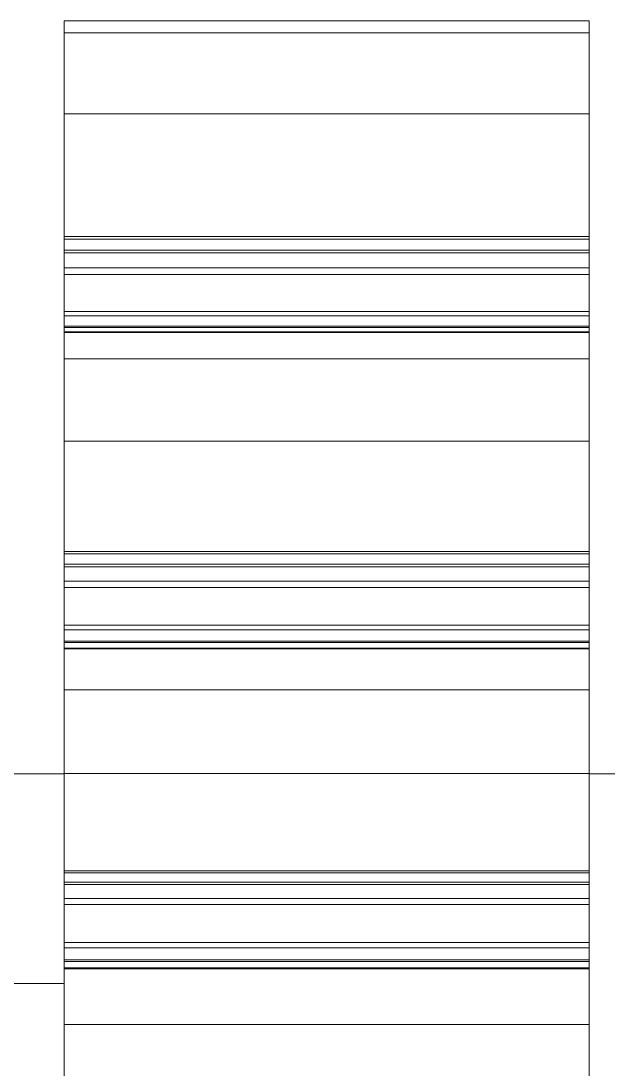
# Model space of a CAD drawing. Header units: millimetres. Extents: x 278858 to 279223, y 218711 to 219074.
# Drawn here: x 279163.72 to 279169.31, y 218924.01 to 218934.01 of the extents above; entities that cross this region are included whole.
import ezdxf

# ---------------------------------------------------------------- set-up
doc = ezdxf.new("R2010")
doc.units = ezdxf.units.MM
doc.header["$LTSCALE"] = 2
doc.layers.add('AM_9', color=251, linetype='Continuous', lineweight=15)

msp = doc.modelspace()

# ---------------------------------------------------------------- linework, layer by layer
at = {"layer": 'AM_9'}
for p, q in [((279164.1308, 218934.0051), (279164.1308, 218934.0052)), ((279164.1308, 218934.0052), (279169.1308, 218934.0052)), ((279164.1308, 218934.0049), (279164.1308, 218934.0051)), ((279164.1308, 218934.0045), (279164.1308, 218934.0049)), ((279164.1308, 218934.0039), (279164.1308, 218934.0045)), ((279164.1308, 218934.0031), (279164.1308, 218934.0039)), ((279164.1308, 218934.0022), (279164.1308, 218934.0031)), ((279164.1308, 218934.0011), (279164.1308, 218934.0022)), ((279164.1308, 218933.9999), (279164.1308, 218934.0011)), ((279164.1308, 218933.9984), (279164.1308, 218933.9999)), ((279164.1308, 218933.9968), (279164.1308, 218933.9984)), ((279164.1308, 218933.995), (279164.1308, 218933.9968)), ((279164.1308, 218933.9929), (279164.1308, 218933.995)), ((279164.1308, 218933.9907), (279164.1308, 218933.9929)), ((279164.1308, 218933.9883), (279164.1308, 218933.9907)), ((279164.1308, 218933.9857), (279164.1308, 218933.9883)), ((279164.1308, 218933.9829), (279164.1308, 218933.9857)), ((279164.1308, 218933.9799), (279164.1308, 218933.9829)), ((279164.1308, 218933.9766), (279164.1308, 218933.9799)), ((279164.1308, 218933.9732), (279164.1308, 218933.9766)), ((279164.1308, 218933.9695), (279164.1308, 218933.9732)), ((279164.1308, 218933.9656), (279164.1308, 218933.9695)), ((279164.1308, 218933.9615), (279164.1308, 218933.9656)), ((279164.1308, 218933.9572), (279164.1308, 218933.9615)), ((279164.1308, 218933.9526), (279164.1308, 218933.9572)), ((279164.1308, 218933.9478), (279164.1308, 218933.9526)), ((279164.1308, 218933.9428), (279164.1308, 218933.9478)), ((279164.1308, 218933.9375), (279164.1308, 218933.9428)), ((279164.1308, 218933.9319), (279164.1308, 218933.9375)), ((279164.1308, 218933.9262), (279164.1308, 218933.9319)), ((279164.1308, 218933.9201), (279164.1308, 218933.9262)), ((279169.1308, 218934.0052), (279169.1308, 218934.0051)), ((279169.1308, 218934.0051), (279169.1308, 218934.0049)), ((279169.1308, 218934.0049), (279169.1308, 218934.0045)), ((279169.1308, 218934.0045), (279169.1308, 218934.0039)), ((279169.1308, 218934.0039), (279169.1308, 218934.0031)), ((279169.1308, 218934.0031), (279169.1308, 218934.0022)), ((279169.1308, 218934.0022), (279169.1308, 218934.0011)), ((279169.1308, 218934.0011), (279169.1308, 218933.9999)), ((279169.1308, 218933.9999), (279169.1308, 218933.9984)), ((279169.1308, 218933.9984), (279169.1308, 218933.9968)), ((279169.1308, 218933.9968), (279169.1308, 218933.995)), ((279169.1308, 218933.995), (279169.1308, 218933.9929)), ((279169.1308, 218933.9929), (279169.1308, 218933.9907)), ((279169.1308, 218933.9907), (279169.1308, 218933.9883)), ((279169.1308, 218933.9883), (279169.1308, 218933.9857)), ((279169.1308, 218933.9857), (279169.1308, 218933.9829)), ((279169.1308, 218933.9829), (279169.1308, 218933.9799)), ((279169.1308, 218933.9799), (279169.1308, 218933.9766)), ((279169.1308, 218933.9766), (279169.1308, 218933.9732)), ((279169.1308, 218933.9732), (279169.1308, 218933.9695)), ((279169.1308, 218933.9695), (279169.1308, 218933.9656)), ((279169.1308, 218933.9656), (279169.1308, 218933.9615)), ((279169.1308, 218933.9615), (279169.1308, 218933.9572)), ((279169.1308, 218933.9572), (279169.1308, 218933.9526)), ((279169.1308, 218933.9526), (279169.1308, 218933.9478)), ((279169.1308, 218933.9478), (279169.1308, 218933.9428)), ((279169.1308, 218933.9428), (279169.1308, 218933.9375)), ((279169.1308, 218933.9375), (279169.1308, 218933.9319)), ((279169.1308, 218933.9319), (279169.1308, 218933.9262)), ((279169.1308, 218933.9262), (279169.1308, 218933.9201)), ((279164.1308, 218933.9138), (279164.1308, 218933.9201)), ((279164.1308, 218933.9073), (279164.1308, 218933.9138)), ((279164.1308, 218933.9005), (279164.1308, 218933.9073)), ((279164.1308, 218933.8934), (279164.1308, 218933.9005)), ((279164.1308, 218933.8934), (279164.1308, 218933.121)), ((279164.1308, 218933.8934), (279169.1308, 218933.8934)), ((279169.1308, 218933.9201), (279169.1308, 218933.9138)), ((279169.1308, 218933.9138), (279169.1308, 218933.9073)), ((279169.1308, 218933.9073), (279169.1308, 218933.9005)), ((279169.1308, 218933.9005), (279169.1308, 218933.8934)), ((279169.1308, 218933.121), (279169.1308, 218933.8934)), ((279164.1308, 218933.0826), (279164.1308, 218933.121)), ((279164.1308, 218933.121), (279169.1308, 218933.121)), ((279164.1308, 218933.0446), (279164.1308, 218933.0826)), ((279164.1308, 218933.007), (279164.1308, 218933.0446)), ((279169.1308, 218933.121), (279169.1308, 218933.0826)), ((279169.1308, 218933.0826), (279169.1308, 218933.0446)), ((279169.1308, 218933.0446), (279169.1308, 218933.007)), ((279164.1308, 218932.97), (279164.1308, 218933.007)), ((279164.1308, 218932.9334), (279164.1308, 218932.97)), ((279164.1308, 218932.8973), (279164.1308, 218932.9334)), ((279169.1308, 218933.007), (279169.1308, 218932.97)), ((279169.1308, 218932.97), (279169.1308, 218932.9334)), ((279169.1308, 218932.9334), (279169.1308, 218932.8973)), ((279164.1308, 218932.8616), (279164.1308, 218932.8973)), ((279164.1308, 218932.8264), (279164.1308, 218932.8616)), ((279164.1308, 218932.7916), (279164.1308, 218932.8264)), ((279169.1308, 218932.8973), (279169.1308, 218932.8616)), ((279169.1308, 218932.8616), (279169.1308, 218932.8264)), ((279169.1308, 218932.8264), (279169.1308, 218932.7916)), ((279164.1308, 218932.7573), (279164.1308, 218932.7916)), ((279164.1308, 218932.7235), (279164.1308, 218932.7573)), ((279169.1308, 218932.7916), (279169.1308, 218932.7573)), ((279169.1308, 218932.7573), (279169.1308, 218932.7235)), ((279164.1308, 218932.6901), (279164.1308, 218932.7235)), ((279164.1308, 218932.6572), (279164.1308, 218932.6901)), ((279164.1308, 218932.6247), (279164.1308, 218932.6572)), ((279169.1308, 218932.7235), (279169.1308, 218932.6901)), ((279169.1308, 218932.6901), (279169.1308, 218932.6572)), ((279169.1308, 218932.6572), (279169.1308, 218932.6247)), ((279164.1308, 218932.5926), (279164.1308, 218932.6247)), ((279164.1308, 218932.561), (279164.1308, 218932.5926)), ((279164.1308, 218932.5298), (279164.1308, 218932.561)), ((279164.1308, 218932.499), (279164.1308, 218932.5298)), ((279169.1308, 218932.6247), (279169.1308, 218932.5926)), ((279169.1308, 218932.5926), (279169.1308, 218932.561)), ((279169.1308, 218932.561), (279169.1308, 218932.5298)), ((279169.1308, 218932.5298), (279169.1308, 218932.499)), ((279164.1308, 218932.4687), (279164.1308, 218932.499)), ((279164.1308, 218932.4388), (279164.1308, 218932.4687)), ((279164.1308, 218932.4094), (279164.1308, 218932.4388)), ((279169.1308, 218932.499), (279169.1308, 218932.4687)), ((279169.1308, 218932.4687), (279169.1308, 218932.4388)), ((279169.1308, 218932.4388), (279169.1308, 218932.4094)), ((279164.1308, 218932.3804), (279164.1308, 218932.4094)), ((279164.1308, 218932.3518), (279164.1308, 218932.3804)), ((279164.1308, 218932.3236), (279164.1308, 218932.3518)), ((279169.1308, 218932.4094), (279169.1308, 218932.3804)), ((279169.1308, 218932.3804), (279169.1308, 218932.3518)), ((279169.1308, 218932.3518), (279169.1308, 218932.3236)), ((279164.1308, 218932.2958), (279164.1308, 218932.3236)), ((279164.1308, 218932.2685), (279164.1308, 218932.2958)), ((279164.1308, 218932.2415), (279164.1308, 218932.2685)), ((279164.1308, 218932.215), (279164.1308, 218932.2415)), ((279169.1308, 218932.3236), (279169.1308, 218932.2958)), ((279169.1308, 218932.2958), (279169.1308, 218932.2685)), ((279169.1308, 218932.2685), (279169.1308, 218932.2415)), ((279169.1308, 218932.2415), (279169.1308, 218932.215)), ((279164.1308, 218932.1889), (279164.1308, 218932.215)), ((279164.1308, 218932.1632), (279164.1308, 218932.1889)), ((279164.1308, 218932.1378), (279164.1308, 218932.1632)), ((279164.1308, 218932.1129), (279164.1308, 218932.1378)), ((279169.1308, 218932.215), (279169.1308, 218932.1889)), ((279169.1308, 218932.1889), (279169.1308, 218932.1632)), ((279169.1308, 218932.1632), (279169.1308, 218932.1378)), ((279169.1308, 218932.1378), (279169.1308, 218932.1129)), ((279164.1308, 218932.0884), (279164.1308, 218932.1129)), ((279164.1308, 218932.0643), (279164.1308, 218932.0884)), ((279164.1308, 218932.0406), (279164.1308, 218932.0643)), ((279164.1308, 218932.0173), (279164.1308, 218932.0406)), ((279169.1308, 218932.1129), (279169.1308, 218932.0884)), ((279169.1308, 218932.0884), (279169.1308, 218932.0643)), ((279169.1308, 218932.0643), (279169.1308, 218932.0406)), ((279169.1308, 218932.0406), (279169.1308, 218932.0173)), ((279164.1308, 218931.9943), (279164.1308, 218932.0173)), ((279164.1308, 218931.9718), (279164.1308, 218931.9943)), ((279164.1308, 218931.9496), (279164.1308, 218931.9718)), ((279164.1308, 218931.9252), (279164.1308, 218931.9496)), ((279164.1308, 218931.9496), (279169.1308, 218931.9496)), ((279169.1308, 218932.0173), (279169.1308, 218931.9943)), ((279169.1308, 218931.9943), (279169.1308, 218931.9718)), ((279169.1308, 218931.9718), (279169.1308, 218931.9496)), ((279169.1308, 218931.9496), (279169.1308, 218931.9252)), ((279164.1308, 218931.8191), (279164.1308, 218931.9252)), ((279164.1308, 218931.9252), (279169.1308, 218931.9252)), ((279169.1308, 218931.9252), (279169.1308, 218931.8191)), ((279164.1308, 218931.7941), (279164.1308, 218931.8191)), ((279164.1308, 218931.8191), (279169.1308, 218931.8191)), ((279164.1308, 218931.6516), (279164.1308, 218931.7941)), ((279164.1308, 218931.7941), (279169.1308, 218931.7941)), ((279169.1308, 218931.8191), (279169.1308, 218931.7941)), ((279169.1308, 218931.7941), (279169.1308, 218931.6516)), ((279164.1308, 218931.5881), (279164.1308, 218931.6516)), ((279164.1308, 218931.6516), (279169.1308, 218931.6516)), ((279169.1308, 218931.6516), (279169.1308, 218931.5881)), ((279164.1308, 218931.5881), (279164.1308, 218931.2366)), ((279164.1308, 218931.5881), (279169.1308, 218931.5881)), ((279169.1308, 218931.2366), (279169.1308, 218931.5881)), ((279164.1308, 218931.1936), (279164.1308, 218931.2366)), ((279164.1308, 218931.2366), (279169.1308, 218931.2366)), ((279169.1308, 218931.2366), (279169.1308, 218931.1936)), ((279164.1308, 218931.0948), (279164.1308, 218931.1936)), ((279164.1308, 218931.1936), (279169.1308, 218931.1936)), ((279169.1308, 218931.1936), (279169.1308, 218931.0948)), ((279164.1308, 218931.0829), (279164.1308, 218931.0948)), ((279164.1308, 218931.0948), (279169.1308, 218931.0948)), ((279164.1308, 218931.0414), (279164.1308, 218931.0829)), ((279164.1308, 218931.0829), (279169.1308, 218931.0829)), ((279164.1308, 218931.0366), (279164.1308, 218931.0414)), ((279164.1308, 218931.0414), (279169.1308, 218931.0414)), ((279164.1308, 218931.0343), (279164.1308, 218931.0366)), ((279164.1308, 218931.0366), (279169.1308, 218931.0366)), ((279164.1308, 218931.0317), (279164.1308, 218931.0343)), ((279164.1308, 218931.029), (279164.1308, 218931.0317)), ((279164.1308, 218931.0261), (279164.1308, 218931.029)), ((279169.1308, 218931.0948), (279169.1308, 218931.0829)), ((279169.1308, 218931.0829), (279169.1308, 218931.0414)), ((279169.1308, 218931.0414), (279169.1308, 218931.0366)), ((279169.1308, 218931.0366), (279169.1308, 218931.0343)), ((279169.1308, 218931.0343), (279169.1308, 218931.0317)), ((279169.1308, 218931.0317), (279169.1308, 218931.029)), ((279169.1308, 218931.029), (279169.1308, 218931.0261)), ((279164.1308, 218931.0231), (279164.1308, 218931.0261)), ((279164.1308, 218931.0198), (279164.1308, 218931.0231)), ((279164.1308, 218931.0164), (279164.1308, 218931.0198)), ((279164.1308, 218931.0127), (279164.1308, 218931.0164)), ((279164.1308, 218931.0089), (279164.1308, 218931.0127)), ((279164.1308, 218931.0048), (279164.1308, 218931.0089)), ((279164.1308, 218931.0006), (279164.1308, 218931.0048)), ((279164.1308, 218930.9961), (279164.1308, 218931.0006)), ((279164.1308, 218930.9915), (279164.1308, 218930.9961)), ((279164.1308, 218930.9866), (279164.1308, 218930.9915)), ((279164.1308, 218930.9815), (279164.1308, 218930.9866)), ((279164.1308, 218930.9762), (279164.1308, 218930.9815)), ((279164.1308, 218930.9706), (279164.1308, 218930.9762)), ((279164.1308, 218930.9648), (279164.1308, 218930.9706)), ((279164.1308, 218930.9588), (279164.1308, 218930.9648)), ((279164.1308, 218930.9526), (279164.1308, 218930.9588)), ((279164.1308, 218930.9461), (279164.1308, 218930.9526)), ((279164.1308, 218930.9394), (279164.1308, 218930.9461)), ((279164.1308, 218930.9324), (279164.1308, 218930.9394)), ((279164.1308, 218930.9252), (279164.1308, 218930.9324)), ((279169.1308, 218931.0261), (279169.1308, 218931.0231)), ((279169.1308, 218931.0231), (279169.1308, 218931.0198)), ((279169.1308, 218931.0198), (279169.1308, 218931.0164)), ((279169.1308, 218931.0164), (279169.1308, 218931.0127)), ((279169.1308, 218931.0127), (279169.1308, 218931.0089)), ((279169.1308, 218931.0089), (279169.1308, 218931.0048)), ((279169.1308, 218931.0048), (279169.1308, 218931.0006)), ((279169.1308, 218931.0006), (279169.1308, 218930.9961)), ((279169.1308, 218930.9961), (279169.1308, 218930.9915)), ((279169.1308, 218930.9915), (279169.1308, 218930.9866)), ((279169.1308, 218930.9866), (279169.1308, 218930.9815)), ((279169.1308, 218930.9815), (279169.1308, 218930.9762)), ((279169.1308, 218930.9762), (279169.1308, 218930.9706)), ((279169.1308, 218930.9706), (279169.1308, 218930.9648)), ((279169.1308, 218930.9648), (279169.1308, 218930.9588)), ((279169.1308, 218930.9588), (279169.1308, 218930.9526)), ((279169.1308, 218930.9526), (279169.1308, 218930.9461)), ((279169.1308, 218930.9461), (279169.1308, 218930.9394)), ((279169.1308, 218930.9394), (279169.1308, 218930.9324)), ((279169.1308, 218930.9324), (279169.1308, 218930.9252)), ((279164.1308, 218930.9177), (279164.1308, 218930.9252)), ((279164.1308, 218930.91), (279164.1308, 218930.9177)), ((279164.1308, 218930.902), (279164.1308, 218930.91)), ((279164.1308, 218930.8938), (279164.1308, 218930.902)), ((279164.1308, 218930.8853), (279164.1308, 218930.8938)), ((279164.1308, 218930.8765), (279164.1308, 218930.8853)), ((279164.1308, 218930.8674), (279164.1308, 218930.8765)), ((279164.1308, 218930.8581), (279164.1308, 218930.8674)), ((279164.1308, 218930.8485), (279164.1308, 218930.8581)), ((279164.1308, 218930.8387), (279164.1308, 218930.8485)), ((279164.1308, 218930.8285), (279164.1308, 218930.8387)), ((279164.1308, 218930.818), (279164.1308, 218930.8285)), ((279169.1308, 218930.9252), (279169.1308, 218930.9177)), ((279169.1308, 218930.9177), (279169.1308, 218930.91)), ((279169.1308, 218930.91), (279169.1308, 218930.902)), ((279169.1308, 218930.902), (279169.1308, 218930.8938)), ((279169.1308, 218930.8938), (279169.1308, 218930.8853)), ((279169.1308, 218930.8853), (279169.1308, 218930.8765)), ((279169.1308, 218930.8765), (279169.1308, 218930.8674)), ((279169.1308, 218930.8674), (279169.1308, 218930.8581)), ((279169.1308, 218930.8581), (279169.1308, 218930.8485)), ((279169.1308, 218930.8485), (279169.1308, 218930.8387)), ((279169.1308, 218930.8387), (279169.1308, 218930.8285)), ((279169.1308, 218930.8285), (279169.1308, 218930.818)), ((279164.1308, 218930.8073), (279164.1308, 218930.818)), ((279164.1308, 218930.7963), (279164.1308, 218930.8073)), ((279164.1308, 218930.7849), (279164.1308, 218930.7963)), ((279164.1308, 218930.7849), (279164.1308, 218929.999)), ((279164.1308, 218930.7849), (279169.1308, 218930.7849)), ((279169.1308, 218930.818), (279169.1308, 218930.8073)), ((279169.1308, 218930.8073), (279169.1308, 218930.7963)), ((279169.1308, 218930.7963), (279169.1308, 218930.7849)), ((279169.1308, 218929.999), (279169.1308, 218930.7849)), ((279164.1308, 218929.964), (279164.1308, 218929.999)), ((279164.1308, 218929.999), (279169.1308, 218929.999)), ((279164.1308, 218929.9294), (279164.1308, 218929.964)), ((279164.1308, 218929.8953), (279164.1308, 218929.9294)), ((279169.1308, 218929.999), (279169.1308, 218929.964)), ((279169.1308, 218929.964), (279169.1308, 218929.9294)), ((279169.1308, 218929.9294), (279169.1308, 218929.8953)), ((279164.1308, 218929.8617), (279164.1308, 218929.8953)), ((279164.1308, 218929.8284), (279164.1308, 218929.8617)), ((279164.1308, 218929.7957), (279164.1308, 218929.8284)), ((279169.1308, 218929.8953), (279169.1308, 218929.8617)), ((279169.1308, 218929.8617), (279169.1308, 218929.8284)), ((279169.1308, 218929.8284), (279169.1308, 218929.7957)), ((279164.1308, 218929.7634), (279164.1308, 218929.7957)), ((279164.1308, 218929.7315), (279164.1308, 218929.7634)), ((279164.1308, 218929.7), (279164.1308, 218929.7315)), ((279169.1308, 218929.7957), (279169.1308, 218929.7634)), ((279169.1308, 218929.7634), (279169.1308, 218929.7315)), ((279169.1308, 218929.7315), (279169.1308, 218929.7)), ((279164.1308, 218929.669), (279164.1308, 218929.7)), ((279164.1308, 218929.6384), (279164.1308, 218929.669)), ((279164.1308, 218929.6082), (279164.1308, 218929.6384)), ((279169.1308, 218929.7), (279169.1308, 218929.669)), ((279169.1308, 218929.669), (279169.1308, 218929.6384)), ((279169.1308, 218929.6384), (279169.1308, 218929.6082)), ((279164.1308, 218929.5785), (279164.1308, 218929.6082)), ((279164.1308, 218929.5492), (279164.1308, 218929.5785)), ((279164.1308, 218929.5203), (279164.1308, 218929.5492)), ((279169.1308, 218929.6082), (279169.1308, 218929.5785)), ((279169.1308, 218929.5785), (279169.1308, 218929.5492)), ((279169.1308, 218929.5492), (279169.1308, 218929.5203)), ((279164.1308, 218929.4919), (279164.1308, 218929.5203)), ((279164.1308, 218929.4638), (279164.1308, 218929.4919)), ((279164.1308, 218929.4362), (279164.1308, 218929.4638)), ((279164.1308, 218929.4089), (279164.1308, 218929.4362)), ((279169.1308, 218929.5203), (279169.1308, 218929.4919)), ((279169.1308, 218929.4919), (279169.1308, 218929.4638)), ((279169.1308, 218929.4638), (279169.1308, 218929.4362)), ((279169.1308, 218929.4362), (279169.1308, 218929.4089)), ((279164.1308, 218929.3821), (279164.1308, 218929.4089)), ((279164.1308, 218929.3557), (279164.1308, 218929.3821)), ((279164.1308, 218929.3297), (279164.1308, 218929.3557)), ((279164.1308, 218929.3041), (279164.1308, 218929.3297)), ((279169.1308, 218929.4089), (279169.1308, 218929.3821)), ((279169.1308, 218929.3821), (279169.1308, 218929.3557)), ((279169.1308, 218929.3557), (279169.1308, 218929.3297)), ((279169.1308, 218929.3297), (279169.1308, 218929.3041)), ((279164.1308, 218929.2789), (279164.1308, 218929.3041)), ((279164.1308, 218929.2541), (279164.1308, 218929.2789)), ((279164.1308, 218929.2296), (279164.1308, 218929.2541)), ((279164.1308, 218929.2056), (279164.1308, 218929.2296)), ((279169.1308, 218929.3041), (279169.1308, 218929.2789)), ((279169.1308, 218929.2789), (279169.1308, 218929.2541)), ((279169.1308, 218929.2541), (279169.1308, 218929.2296)), ((279169.1308, 218929.2296), (279169.1308, 218929.2056)), ((279164.1308, 218929.182), (279164.1308, 218929.2056)), ((279164.1308, 218929.1587), (279164.1308, 218929.182)), ((279164.1308, 218929.1358), (279164.1308, 218929.1587)), ((279164.1308, 218929.1133), (279164.1308, 218929.1358)), ((279169.1308, 218929.2056), (279169.1308, 218929.182)), ((279169.1308, 218929.182), (279169.1308, 218929.1587)), ((279169.1308, 218929.1587), (279169.1308, 218929.1358)), ((279169.1308, 218929.1358), (279169.1308, 218929.1133)), ((279164.1308, 218929.0912), (279164.1308, 218929.1133)), ((279164.1308, 218929.0695), (279164.1308, 218929.0912)), ((279164.1308, 218929.0481), (279164.1308, 218929.0695)), ((279164.1308, 218929.0271), (279164.1308, 218929.0481)), ((279169.1308, 218929.1133), (279169.1308, 218929.0912)), ((279169.1308, 218929.0912), (279169.1308, 218929.0695)), ((279169.1308, 218929.0695), (279169.1308, 218929.0481)), ((279169.1308, 218929.0481), (279169.1308, 218929.0271)), ((279164.1308, 218929.0064), (279164.1308, 218929.0271)), ((279164.1308, 218928.9862), (279164.1308, 218929.0064)), ((279164.1308, 218928.9662), (279164.1308, 218928.9862)), ((279164.1308, 218928.9467), (279164.1308, 218928.9662)), ((279164.1308, 218928.9249), (279164.1308, 218928.9467)), ((279164.1308, 218928.9467), (279169.1308, 218928.9467)), ((279169.1308, 218929.0271), (279169.1308, 218929.0064)), ((279169.1308, 218929.0064), (279169.1308, 218928.9862)), ((279169.1308, 218928.9862), (279169.1308, 218928.9662)), ((279169.1308, 218928.9662), (279169.1308, 218928.9467)), ((279169.1308, 218928.9467), (279169.1308, 218928.9249)), ((279164.1308, 218928.8268), (279164.1308, 218928.9249)), ((279164.1308, 218928.9249), (279169.1308, 218928.9249)), ((279169.1308, 218928.9249), (279169.1308, 218928.8268)), ((279164.1308, 218928.8033), (279164.1308, 218928.8268)), ((279164.1308, 218928.8268), (279169.1308, 218928.8268)), ((279164.1308, 218928.6652), (279164.1308, 218928.8033)), ((279164.1308, 218928.8033), (279169.1308, 218928.8033)), ((279169.1308, 218928.8268), (279169.1308, 218928.8033)), ((279169.1308, 218928.8033), (279169.1308, 218928.6652)), ((279164.1308, 218928.6038), (279164.1308, 218928.6652)), ((279164.1308, 218928.6652), (279169.1308, 218928.6652)), ((279169.1308, 218928.6652), (279169.1308, 218928.6038)), ((279164.1308, 218928.6038), (279164.1308, 218928.2471)), ((279164.1308, 218928.6038), (279169.1308, 218928.6038)), ((279169.1308, 218928.2471), (279169.1308, 218928.6038)), ((279164.1308, 218928.2003), (279164.1308, 218928.2471)), ((279164.1308, 218928.2471), (279169.1308, 218928.2471)), ((279169.1308, 218928.2471), (279169.1308, 218928.2003)), ((279164.1308, 218928.0936), (279164.1308, 218928.2003)), ((279164.1308, 218928.2003), (279169.1308, 218928.2003)), ((279169.1308, 218928.2003), (279169.1308, 218928.0936)), ((279164.1308, 218928.0795), (279164.1308, 218928.0936)), ((279164.1308, 218928.0936), (279169.1308, 218928.0936)), ((279164.1308, 218928.0278), (279164.1308, 218928.0795)), ((279164.1308, 218928.0795), (279169.1308, 218928.0795)), ((279169.1308, 218928.0936), (279169.1308, 218928.0795)), ((279169.1308, 218928.0795), (279169.1308, 218928.0278)), ((279164.1308, 218928.02), (279164.1308, 218928.0278)), ((279164.1308, 218928.0278), (279169.1308, 218928.0278)), ((279164.1308, 218928.0147), (279164.1308, 218928.02)), ((279164.1308, 218928.02), (279169.1308, 218928.02)), ((279164.1308, 218928.0092), (279164.1308, 218928.0147)), ((279164.1308, 218928.0034), (279164.1308, 218928.0092)), ((279164.1308, 218927.9975), (279164.1308, 218928.0034)), ((279164.1308, 218927.9913), (279164.1308, 218927.9975)), ((279164.1308, 218927.9849), (279164.1308, 218927.9913)), ((279164.1308, 218927.9783), (279164.1308, 218927.9849)), ((279164.1308, 218927.9714), (279164.1308, 218927.9783)), ((279164.1308, 218927.9643), (279164.1308, 218927.9714)), ((279164.1308, 218927.957), (279164.1308, 218927.9643)), ((279164.1308, 218927.9494), (279164.1308, 218927.957)), ((279164.1308, 218927.9416), (279164.1308, 218927.9494)), ((279164.1308, 218927.9336), (279164.1308, 218927.9416)), ((279164.1308, 218927.9253), (279164.1308, 218927.9336)), ((279169.1308, 218928.0278), (279169.1308, 218928.02)), ((279169.1308, 218928.02), (279169.1308, 218928.0147)), ((279169.1308, 218928.0147), (279169.1308, 218928.0092)), ((279169.1308, 218928.0092), (279169.1308, 218928.0034)), ((279169.1308, 218928.0034), (279169.1308, 218927.9975)), ((279169.1308, 218927.9975), (279169.1308, 218927.9913)), ((279169.1308, 218927.9913), (279169.1308, 218927.9849)), ((279169.1308, 218927.9849), (279169.1308, 218927.9783)), ((279169.1308, 218927.9783), (279169.1308, 218927.9714)), ((279169.1308, 218927.9714), (279169.1308, 218927.9643)), ((279169.1308, 218927.9643), (279169.1308, 218927.957)), ((279169.1308, 218927.957), (279169.1308, 218927.9494)), ((279169.1308, 218927.9494), (279169.1308, 218927.9416)), ((279169.1308, 218927.9416), (279169.1308, 218927.9336)), ((279169.1308, 218927.9336), (279169.1308, 218927.9253)), ((279164.1308, 218927.9167), (279164.1308, 218927.9253)), ((279164.1308, 218927.9079), (279164.1308, 218927.9167)), ((279164.1308, 218927.8989), (279164.1308, 218927.9079)), ((279164.1308, 218927.8896), (279164.1308, 218927.8989)), ((279164.1308, 218927.88), (279164.1308, 218927.8896)), ((279164.1308, 218927.8701), (279164.1308, 218927.88)), ((279164.1308, 218927.86), (279164.1308, 218927.8701)), ((279164.1308, 218927.8496), (279164.1308, 218927.86)), ((279164.1308, 218927.8389), (279164.1308, 218927.8496)), ((279164.1308, 218927.828), (279164.1308, 218927.8389)), ((279169.1308, 218927.9253), (279169.1308, 218927.9167)), ((279169.1308, 218927.9167), (279169.1308, 218927.9079)), ((279169.1308, 218927.9079), (279169.1308, 218927.8989)), ((279169.1308, 218927.8989), (279169.1308, 218927.8896)), ((279169.1308, 218927.8896), (279169.1308, 218927.88)), ((279169.1308, 218927.88), (279169.1308, 218927.8701)), ((279169.1308, 218927.8701), (279169.1308, 218927.86)), ((279169.1308, 218927.86), (279169.1308, 218927.8496)), ((279169.1308, 218927.8496), (279169.1308, 218927.8389)), ((279169.1308, 218927.8389), (279169.1308, 218927.828)), ((279164.1308, 218927.8167), (279164.1308, 218927.828)), ((279164.1308, 218927.8052), (279164.1308, 218927.8167)), ((279164.1308, 218927.7934), (279164.1308, 218927.8052)), ((279164.1308, 218927.7813), (279164.1308, 218927.7934)), ((279164.1308, 218927.7689), (279164.1308, 218927.7813)), ((279164.1308, 218927.7562), (279164.1308, 218927.7689)), ((279164.1308, 218927.7432), (279164.1308, 218927.7562)), ((279164.1308, 218927.7299), (279164.1308, 218927.7432)), ((279164.1308, 218927.7163), (279164.1308, 218927.7299)), ((279169.1308, 218927.828), (279169.1308, 218927.8167)), ((279169.1308, 218927.8167), (279169.1308, 218927.8052)), ((279169.1308, 218927.8052), (279169.1308, 218927.7934)), ((279169.1308, 218927.7934), (279169.1308, 218927.7813)), ((279169.1308, 218927.7813), (279169.1308, 218927.7689)), ((279169.1308, 218927.7689), (279169.1308, 218927.7562)), ((279169.1308, 218927.7562), (279169.1308, 218927.7432)), ((279169.1308, 218927.7432), (279169.1308, 218927.7299)), ((279169.1308, 218927.7299), (279169.1308, 218927.7163)), ((279164.1308, 218927.7024), (279164.1308, 218927.7163)), ((279164.1308, 218927.6881), (279164.1308, 218927.7024)), ((279164.1308, 218927.6736), (279164.1308, 218927.6881)), ((279164.1308, 218927.6587), (279164.1308, 218927.6736)), ((279164.1308, 218927.6435), (279164.1308, 218927.6587)), ((279164.1308, 218927.628), (279164.1308, 218927.6435)), ((279169.1308, 218927.7163), (279169.1308, 218927.7024)), ((279169.1308, 218927.7024), (279169.1308, 218927.6881)), ((279169.1308, 218927.6881), (279169.1308, 218927.6736)), ((279169.1308, 218927.6736), (279169.1308, 218927.6587)), ((279169.1308, 218927.6587), (279169.1308, 218927.6435)), ((279169.1308, 218927.6435), (279169.1308, 218927.628)), ((279164.1308, 218927.628), (279164.1308, 218926.8323)), ((279164.1308, 218927.628), (279169.1308, 218927.628)), ((279169.1308, 218926.8323), (279169.1308, 218927.628)), ((279164.1308, 218926.8009), (279164.1308, 218926.8323)), ((279164.1308, 218926.8323), (279169.1308, 218926.8323)), ((279169.1308, 218926.8323), (279169.1308, 218926.8009)), ((279164.1308, 218926.8284), (279163.1308, 218926.8284)), ((279164.1308, 218926.7699), (279164.1308, 218926.8009)), ((279164.1308, 218926.7394), (279164.1308, 218926.7699)), ((279164.1308, 218926.7093), (279164.1308, 218926.7394)), ((279176.1308, 218926.8284), (279169.1308, 218926.8284)), ((279169.1308, 218926.8009), (279169.1308, 218926.7699)), ((279169.1308, 218926.7699), (279169.1308, 218926.7394)), ((279169.1308, 218926.7394), (279169.1308, 218926.7093)), ((279164.1308, 218926.6796), (279164.1308, 218926.7093)), ((279164.1308, 218926.6504), (279164.1308, 218926.6796)), ((279164.1308, 218926.6216), (279164.1308, 218926.6504)), ((279169.1308, 218926.7093), (279169.1308, 218926.6796)), ((279169.1308, 218926.6796), (279169.1308, 218926.6504)), ((279169.1308, 218926.6504), (279169.1308, 218926.6216)), ((279164.1308, 218926.5932), (279164.1308, 218926.6216)), ((279164.1308, 218926.5652), (279164.1308, 218926.5932)), ((279164.1308, 218926.5376), (279164.1308, 218926.5652)), ((279164.1308, 218926.5104), (279164.1308, 218926.5376)), ((279169.1308, 218926.6216), (279169.1308, 218926.5932)), ((279169.1308, 218926.5932), (279169.1308, 218926.5652)), ((279169.1308, 218926.5652), (279169.1308, 218926.5376)), ((279169.1308, 218926.5376), (279169.1308, 218926.5104)), ((279164.1308, 218926.4836), (279164.1308, 218926.5104)), ((279164.1308, 218926.4573), (279164.1308, 218926.4836)), ((279164.1308, 218926.4313), (279164.1308, 218926.4573)), ((279164.1308, 218926.4057), (279164.1308, 218926.4313)), ((279169.1308, 218926.5104), (279169.1308, 218926.4836)), ((279169.1308, 218926.4836), (279169.1308, 218926.4573)), ((279169.1308, 218926.4573), (279169.1308, 218926.4313)), ((279169.1308, 218926.4313), (279169.1308, 218926.4057)), ((279164.1308, 218926.3805), (279164.1308, 218926.4057)), ((279164.1308, 218926.3558), (279164.1308, 218926.3805)), ((279164.1308, 218926.3314), (279164.1308, 218926.3558)), ((279164.1308, 218926.3074), (279164.1308, 218926.3314)), ((279169.1308, 218926.4057), (279169.1308, 218926.3805)), ((279169.1308, 218926.3805), (279169.1308, 218926.3558)), ((279169.1308, 218926.3558), (279169.1308, 218926.3314)), ((279169.1308, 218926.3314), (279169.1308, 218926.3074)), ((279164.1308, 218926.2837), (279164.1308, 218926.3074)), ((279164.1308, 218926.2605), (279164.1308, 218926.2837)), ((279164.1308, 218926.2376), (279164.1308, 218926.2605)), ((279164.1308, 218926.2151), (279164.1308, 218926.2376)), ((279169.1308, 218926.3074), (279169.1308, 218926.2837)), ((279169.1308, 218926.2837), (279169.1308, 218926.2605)), ((279169.1308, 218926.2605), (279169.1308, 218926.2376)), ((279169.1308, 218926.2376), (279169.1308, 218926.2151)), ((279164.1308, 218926.193), (279164.1308, 218926.2151)), ((279164.1308, 218926.1713), (279164.1308, 218926.193)), ((279164.1308, 218926.1499), (279164.1308, 218926.1713)), ((279164.1308, 218926.1289), (279164.1308, 218926.1499)), ((279169.1308, 218926.2151), (279169.1308, 218926.193)), ((279169.1308, 218926.193), (279169.1308, 218926.1713)), ((279169.1308, 218926.1713), (279169.1308, 218926.1499)), ((279169.1308, 218926.1499), (279169.1308, 218926.1289)), ((279164.1308, 218926.1083), (279164.1308, 218926.1289)), ((279164.1308, 218926.088), (279164.1308, 218926.1083)), ((279164.1308, 218926.068), (279164.1308, 218926.088)), ((279164.1308, 218926.0485), (279164.1308, 218926.068)), ((279164.1308, 218926.0292), (279164.1308, 218926.0485)), ((279169.1308, 218926.1289), (279169.1308, 218926.1083)), ((279169.1308, 218926.1083), (279169.1308, 218926.088)), ((279169.1308, 218926.088), (279169.1308, 218926.068)), ((279169.1308, 218926.068), (279169.1308, 218926.0485)), ((279169.1308, 218926.0485), (279169.1308, 218926.0292)), ((279164.1308, 218926.0104), (279164.1308, 218926.0292)), ((279164.1308, 218925.9918), (279164.1308, 218926.0104)), ((279164.1308, 218925.9736), (279164.1308, 218925.9918)), ((279164.1308, 218925.9558), (279164.1308, 218925.9736)), ((279164.1308, 218925.9383), (279164.1308, 218925.9558)), ((279164.1308, 218925.9211), (279164.1308, 218925.9383)), ((279169.1308, 218926.0292), (279169.1308, 218926.0104)), ((279169.1308, 218926.0104), (279169.1308, 218925.9918)), ((279169.1308, 218925.9918), (279169.1308, 218925.9736)), ((279169.1308, 218925.9736), (279169.1308, 218925.9558)), ((279169.1308, 218925.9558), (279169.1308, 218925.9383)), ((279169.1308, 218925.9383), (279169.1308, 218925.9211)), ((279164.1308, 218925.9042), (279164.1308, 218925.9211)), ((279164.1308, 218925.8851), (279164.1308, 218925.9042)), ((279164.1308, 218925.9042), (279169.1308, 218925.9042)), ((279164.1308, 218925.7955), (279164.1308, 218925.8851)), ((279164.1308, 218925.8851), (279169.1308, 218925.8851)), ((279169.1308, 218925.9211), (279169.1308, 218925.9042)), ((279169.1308, 218925.9042), (279169.1308, 218925.8851)), ((279169.1308, 218925.8851), (279169.1308, 218925.7955)), ((279164.1308, 218925.7737), (279164.1308, 218925.7955)), ((279164.1308, 218925.7955), (279169.1308, 218925.7955)), ((279164.1308, 218925.6406), (279164.1308, 218925.7737)), ((279164.1308, 218925.7737), (279169.1308, 218925.7737)), ((279169.1308, 218925.7955), (279169.1308, 218925.7737)), ((279169.1308, 218925.7737), (279169.1308, 218925.6406)), ((279164.1308, 218925.5816), (279164.1308, 218925.6406)), ((279164.1308, 218925.6406), (279169.1308, 218925.6406)), ((279169.1308, 218925.6406), (279169.1308, 218925.5816)), ((279164.1308, 218925.5816), (279164.1308, 218925.2213)), ((279164.1308, 218925.5816), (279169.1308, 218925.5816)), ((279169.1308, 218925.2213), (279169.1308, 218925.5816)), ((279164.1308, 218925.1712), (279164.1308, 218925.2213)), ((279164.1308, 218925.2213), (279169.1308, 218925.2213)), ((279164.1308, 218925.0569), (279164.1308, 218925.1712)), ((279164.1308, 218925.1712), (279169.1308, 218925.1712)), ((279169.1308, 218925.2213), (279169.1308, 218925.1712)), ((279169.1308, 218925.1712), (279169.1308, 218925.0569)), ((279164.1308, 218925.0409), (279164.1308, 218925.0569)), ((279164.1308, 218925.0569), (279169.1308, 218925.0569)), ((279164.1308, 218924.9792), (279164.1308, 218925.0409)), ((279164.1308, 218925.0409), (279169.1308, 218925.0409)), ((279169.1308, 218925.0569), (279169.1308, 218925.0409)), ((279169.1308, 218925.0409), (279169.1308, 218924.9792)), ((279164.1308, 218924.9685), (279164.1308, 218924.9792)), ((279164.1308, 218924.9792), (279169.1308, 218924.9792)), ((279164.1308, 218924.9602), (279164.1308, 218924.9685)), ((279164.1308, 218924.9685), (279169.1308, 218924.9685)), ((279164.1308, 218924.9516), (279164.1308, 218924.9602)), ((279164.1308, 218924.9429), (279164.1308, 218924.9516)), ((279164.1308, 218924.9339), (279164.1308, 218924.9429)), ((279164.1308, 218924.9246), (279164.1308, 218924.9339)), ((279169.1308, 218924.9792), (279169.1308, 218924.9685)), ((279169.1308, 218924.9685), (279169.1308, 218924.9602)), ((279169.1308, 218924.9602), (279169.1308, 218924.9516)), ((279169.1308, 218924.9516), (279169.1308, 218924.9429)), ((279169.1308, 218924.9429), (279169.1308, 218924.9339)), ((279169.1308, 218924.9339), (279169.1308, 218924.9246)), ((279164.1308, 218924.9151), (279164.1308, 218924.9246)), ((279164.1308, 218924.9053), (279164.1308, 218924.9151)), ((279164.1308, 218924.8953), (279164.1308, 218924.9053)), ((279164.1308, 218924.885), (279164.1308, 218924.8953)), ((279164.1308, 218924.8744), (279164.1308, 218924.885)), ((279164.1308, 218924.8636), (279164.1308, 218924.8744)), ((279164.1308, 218924.8524), (279164.1308, 218924.8636)), ((279164.1308, 218924.8411), (279164.1308, 218924.8524)), ((279164.1308, 218924.8294), (279164.1308, 218924.8411)), ((279169.1308, 218924.9246), (279169.1308, 218924.9151)), ((279169.1308, 218924.9151), (279169.1308, 218924.9053)), ((279169.1308, 218924.9053), (279169.1308, 218924.8953)), ((279169.1308, 218924.8953), (279169.1308, 218924.885)), ((279169.1308, 218924.885), (279169.1308, 218924.8744)), ((279169.1308, 218924.8744), (279169.1308, 218924.8636)), ((279169.1308, 218924.8636), (279169.1308, 218924.8524)), ((279169.1308, 218924.8524), (279169.1308, 218924.8411)), ((279169.1308, 218924.8411), (279169.1308, 218924.8294)), ((279164.1308, 218924.8284), (279163.1308, 218924.8284)), ((279164.1308, 218924.8174), (279164.1308, 218924.8294)), ((279164.1308, 218924.8052), (279164.1308, 218924.8174)), ((279164.1308, 218924.7927), (279164.1308, 218924.8052)), ((279164.1308, 218924.7799), (279164.1308, 218924.7927)), ((279164.1308, 218924.7668), (279164.1308, 218924.7799)), ((279164.1308, 218924.7533), (279164.1308, 218924.7668)), ((279164.1308, 218924.7396), (279164.1308, 218924.7533)), ((279164.1308, 218924.7256), (279164.1308, 218924.7396)), ((279169.1308, 218924.8294), (279169.1308, 218924.8174)), ((279169.1308, 218924.8174), (279169.1308, 218924.8052)), ((279169.1308, 218924.8052), (279169.1308, 218924.7927)), ((279169.1308, 218924.7927), (279169.1308, 218924.7799)), ((279169.1308, 218924.7799), (279169.1308, 218924.7668)), ((279169.1308, 218924.7668), (279169.1308, 218924.7533)), ((279169.1308, 218924.7533), (279169.1308, 218924.7396)), ((279169.1308, 218924.7396), (279169.1308, 218924.7256)), ((279164.1308, 218924.7113), (279164.1308, 218924.7256)), ((279164.1308, 218924.6967), (279164.1308, 218924.7113)), ((279164.1308, 218924.6817), (279164.1308, 218924.6967)), ((279164.1308, 218924.6665), (279164.1308, 218924.6817)), ((279164.1308, 218924.6509), (279164.1308, 218924.6665)), ((279164.1308, 218924.635), (279164.1308, 218924.6509)), ((279164.1308, 218924.6187), (279164.1308, 218924.635)), ((279169.1308, 218924.7256), (279169.1308, 218924.7113)), ((279169.1308, 218924.7113), (279169.1308, 218924.6967)), ((279169.1308, 218924.6967), (279169.1308, 218924.6817)), ((279169.1308, 218924.6817), (279169.1308, 218924.6665)), ((279169.1308, 218924.6665), (279169.1308, 218924.6509)), ((279169.1308, 218924.6509), (279169.1308, 218924.635)), ((279169.1308, 218924.635), (279169.1308, 218924.6187)), ((279164.1308, 218924.6022), (279164.1308, 218924.6187)), ((279164.1308, 218924.5853), (279164.1308, 218924.6022)), ((279164.1308, 218924.5681), (279164.1308, 218924.5853)), ((279164.1308, 218924.5505), (279164.1308, 218924.5681)), ((279164.1308, 218924.5326), (279164.1308, 218924.5505)), ((279164.1308, 218924.5144), (279164.1308, 218924.5326)), ((279169.1308, 218924.6187), (279169.1308, 218924.6022)), ((279169.1308, 218924.6022), (279169.1308, 218924.5853)), ((279169.1308, 218924.5853), (279169.1308, 218924.5681)), ((279169.1308, 218924.5681), (279169.1308, 218924.5505)), ((279169.1308, 218924.5505), (279169.1308, 218924.5326)), ((279169.1308, 218924.5326), (279169.1308, 218924.5144)), ((279164.1308, 218924.4958), (279164.1308, 218924.5144)), ((279164.1308, 218924.4768), (279164.1308, 218924.4958)), ((279164.1308, 218924.4575), (279164.1308, 218924.4768)), ((279164.1308, 218924.4379), (279164.1308, 218924.4575)), ((279164.1308, 218924.4379), (279164.1308, 218923.6363)), ((279164.1308, 218924.4379), (279169.1308, 218924.4379)), ((279169.1308, 218924.5144), (279169.1308, 218924.4958)), ((279169.1308, 218924.4958), (279169.1308, 218924.4768)), ((279169.1308, 218924.4768), (279169.1308, 218924.4575)), ((279169.1308, 218924.4575), (279169.1308, 218924.4379)), ((279169.1308, 218923.6363), (279169.1308, 218924.4379))]:
    msp.add_line(p, q, dxfattribs=at)

doc.saveas('drawing.dxf')
